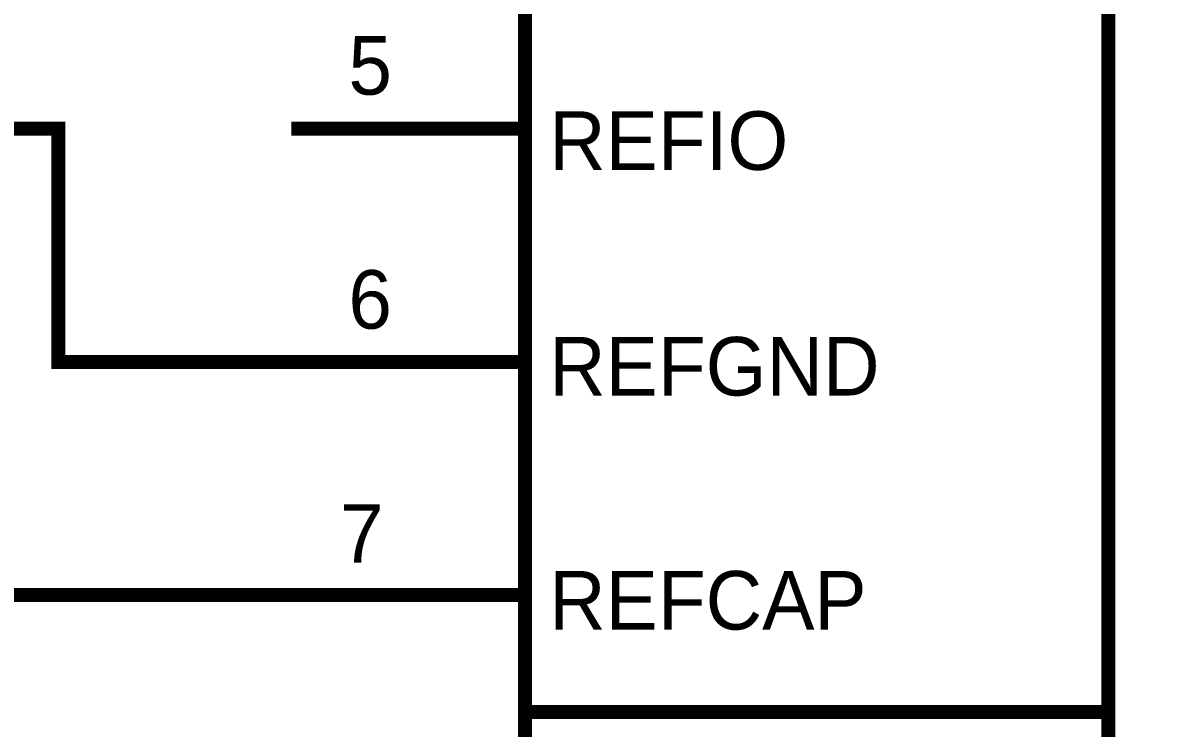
# Model space of a CAD drawing. Header units: inches. Extents: x 0 to 594, y 0 to 420.
# Drawn here: x 141.75 to 166.2, y 252.14 to 267.27 of the extents above; entities that cross this region are included whole.
import ezdxf

# ---------------------------------------------------------------- set-up
doc = ezdxf.new("R2010")
doc.units = ezdxf.units.IN
doc.layers.add('Sheet', color=255, linetype='Continuous')

msp = doc.modelspace()

# ---------------------------------------------------------------- linework, layer by layer
at = {"layer": 'Sheet'}
msp.add_lwpolyline([(152.509, 287.496, 0.3, 0.3, 0), (187.506, 287.496, 0.3, 0.3, 0), (187.506, 172.495, 0.3, 0.3, 0), (152.509, 172.495, 0.3, 0.3, 0), (152.509, 287.496, 0.3, 0.3, 0)], format="xyseb", close=True, dxfattribs=at)
for points in [[(165.007, 287.496, 0.3, 0.3, 0), (165.007, 172.495, 0.3, 0.3, 0)], [(147.503, 259.991, 0.3, 0.3, 0), (142.508, 259.991, 0.3, 0.3, 0), (142.508, 264.997, 0.3, 0.3, 0), (137.502, 264.997, 0.3, 0.3, 0), (120.01, 264.997, 0.3, 0.3, 0), (110.009, 264.997, 0.3, 0.3, 0)], [(152.509, 264.997, 0.3, 0.3, 0), (147.503, 264.997, 0.3, 0.3, 0)], [(152.509, 259.991, 0.3, 0.3, 0), (147.503, 259.991, 0.3, 0.3, 0)], [(147.503, 254.997, 0.3, 0.3, 0), (137.502, 254.997, 0.3, 0.3, 0), (120.01, 254.997, 0.3, 0.3, 0)], [(152.509, 254.997, 0.3, 0.3, 0), (147.503, 254.997, 0.3, 0.3, 0)], [(165.007, 252.488, 0.3, 0.3, 0), (152.509, 252.488, 0.3, 0.3, 0)]]:
    msp.add_lwpolyline(points, format="xyseb", dxfattribs=at)

# ---------------------------------------------------------------- texts
for s, height, p in [('5', 1.254, (148.724, 265.725)), ('REFIO', 1.2543, (153.024, 264.113)), ('6', 1.254, (148.724, 260.708)), ('REFGND', 1.2543, (153.024, 259.275)), ('7', 1.254, (148.545, 255.691)), ('REFCAP', 1.2543, (153.024, 254.258))]:
    msp.add_text(s, height=height, dxfattribs=at).set_placement(p)

doc.saveas('drawing.dxf')
